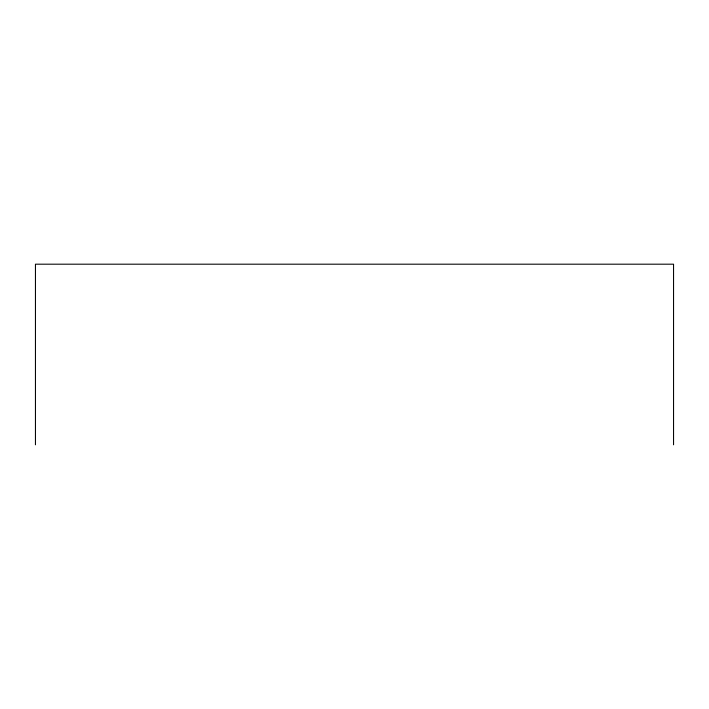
<?xml version="1.0" encoding="UTF-8"?>
<svg xmlns="http://www.w3.org/2000/svg" width="709" height="709" viewBox="0 0 709 709"><rect width="100%" height="100%" fill="white"/><g stroke="black" fill="none" stroke-linecap="round" stroke-linejoin="round"><path stroke-width="1.06" d="M673.55 444.809L673.55 264.191L35.45 264.191L35.45 444.809"/></g></svg>
